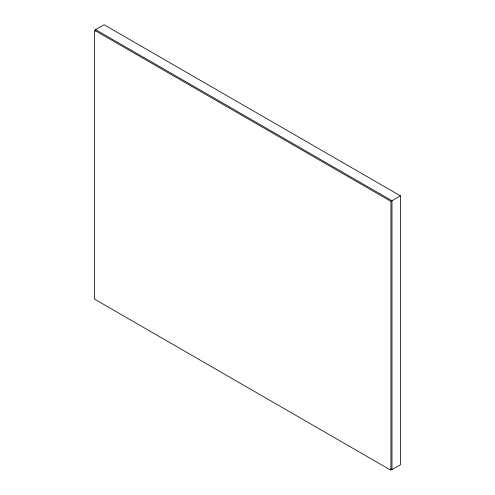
<?xml version="1.0" encoding="UTF-8"?>
<svg xmlns="http://www.w3.org/2000/svg" width="495" height="495" viewBox="0 0 495 495"><rect width="100%" height="100%" fill="white"/><g stroke="black" fill="none" stroke-linecap="round" stroke-linejoin="round"><path stroke-width="0.74" d="M95.609 31.185L95.609 29.638L104.074 24.75L400.449 195.859L400.449 464.749L391.984 469.637L390.642 468.864M95.609 29.638L391.984 200.747L400.449 195.859M391.984 200.747L391.984 469.637M390.926 201.36L94.551 30.251L94.551 299.141L390.926 470.25L390.926 201.36"/></g></svg>
